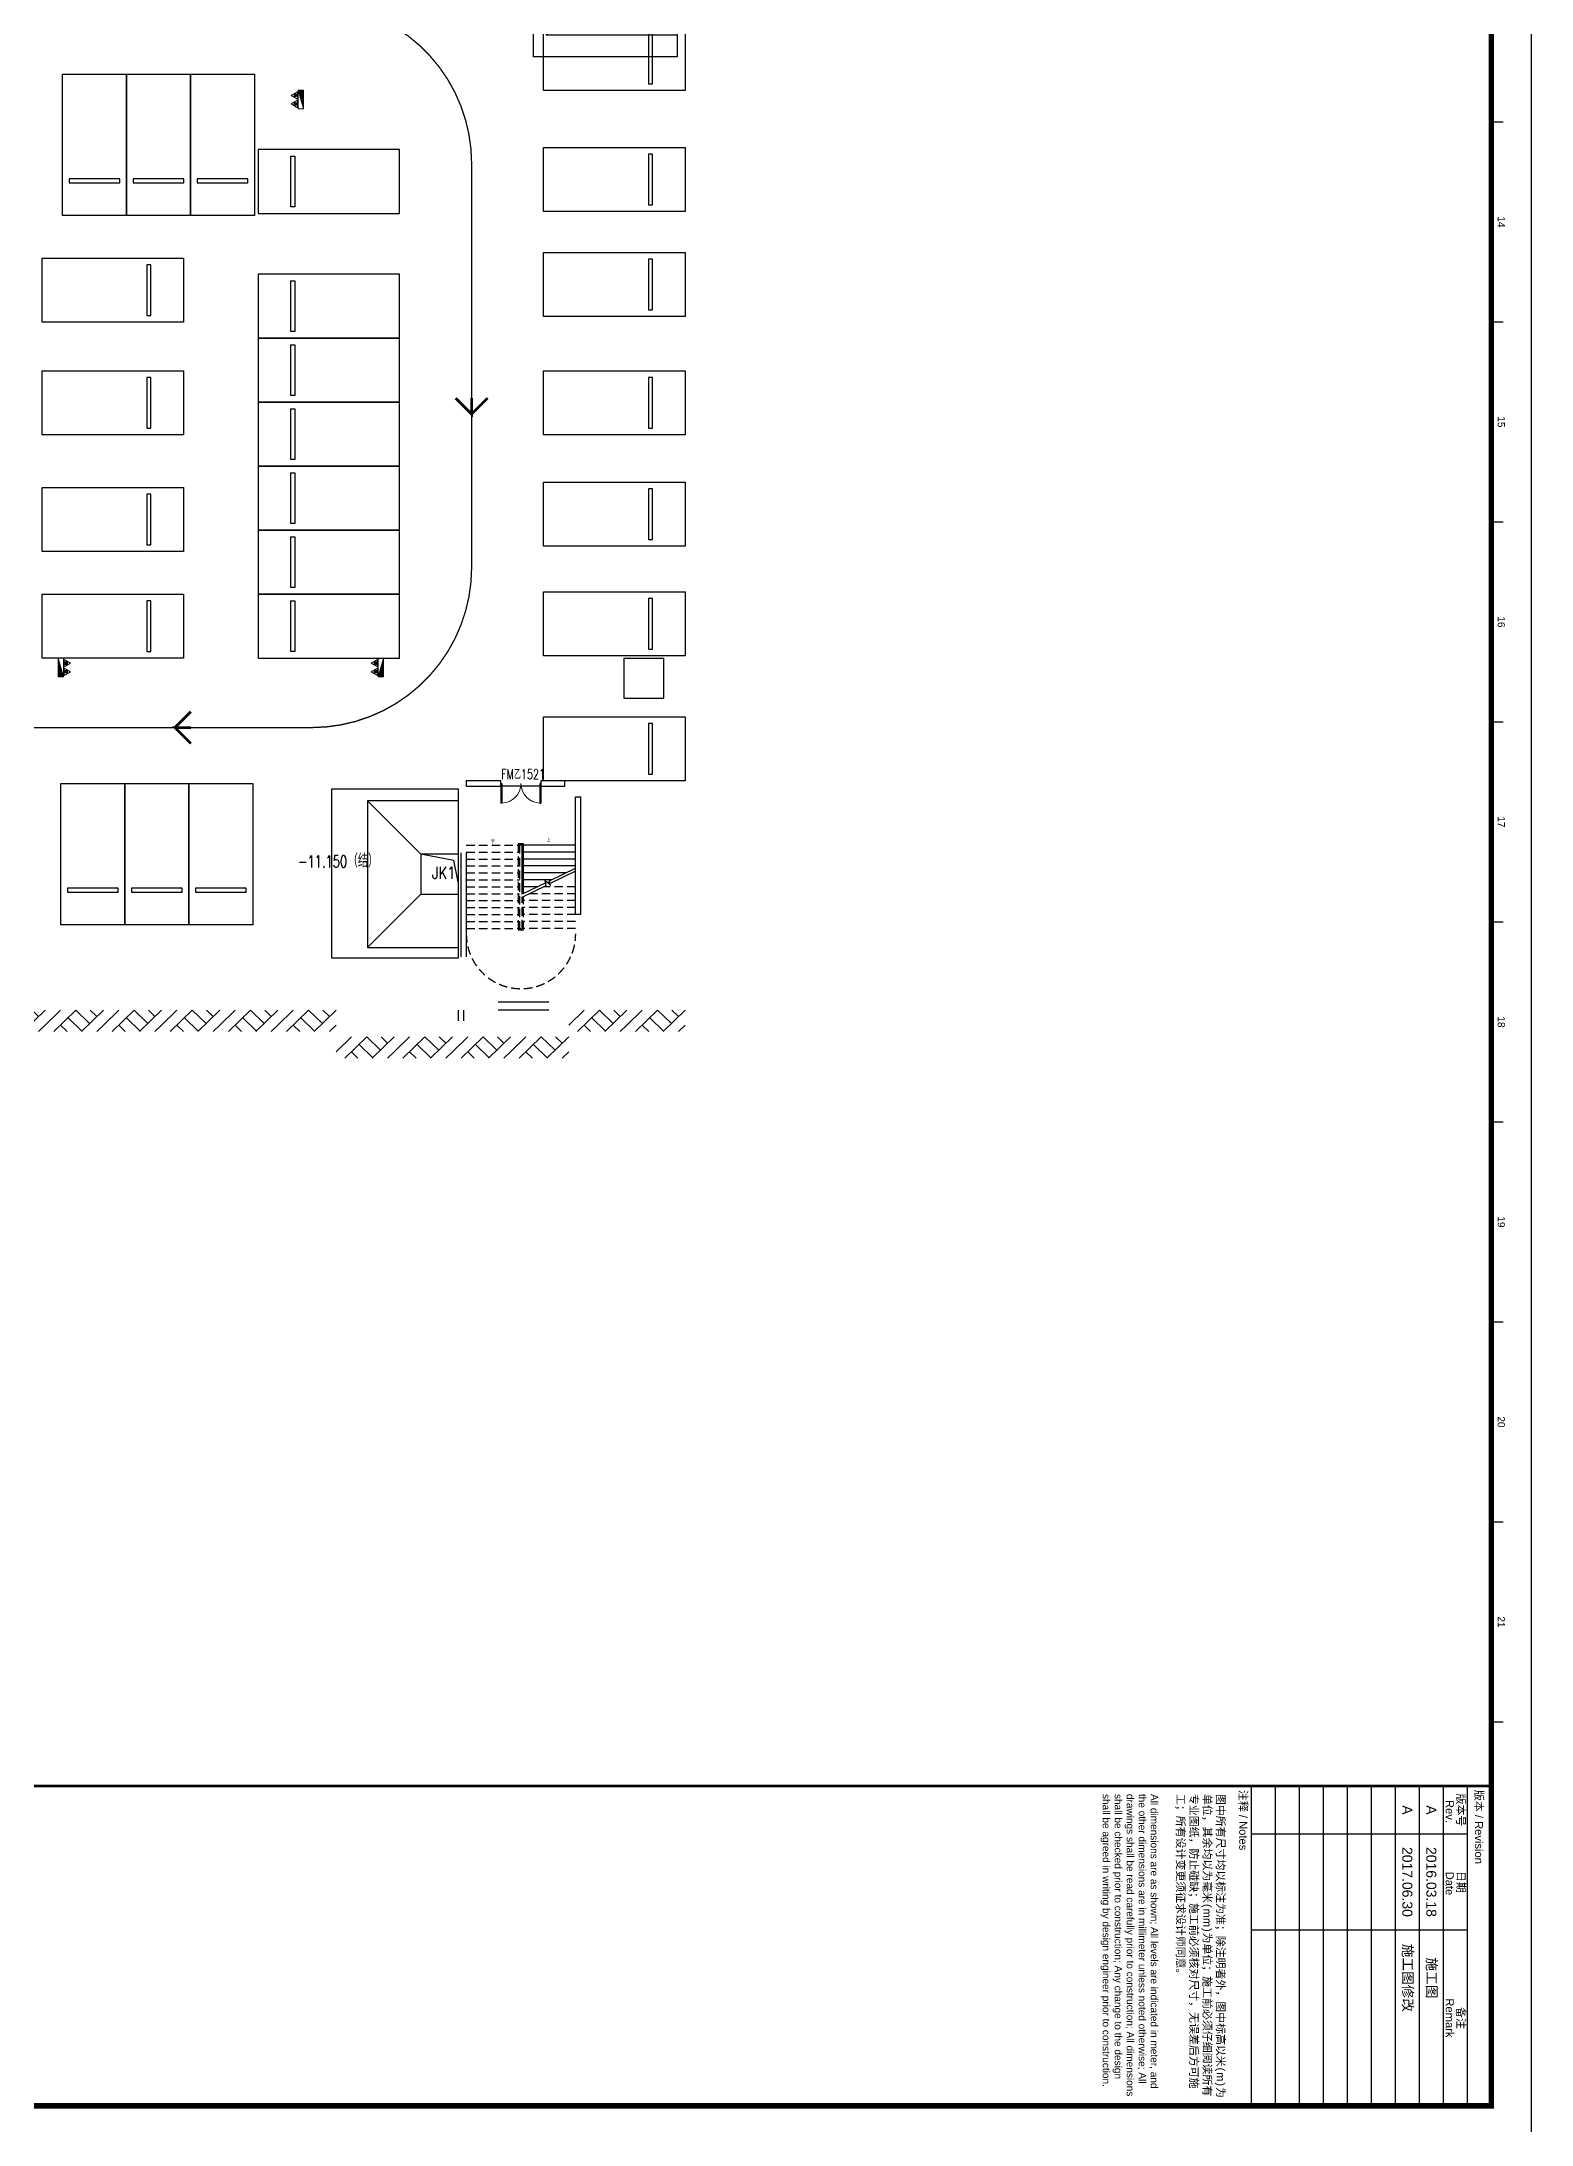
# Model space of a CAD drawing. Extents: x 447078 to 1776277, y 243534 to 519428.
# Drawn here: x 526078 to 581920, y 341663 to 419763 of the extents above; entities that cross this region are included whole.
import ezdxf
from ezdxf.enums import TextEntityAlignment as Align
from ezdxf.xclip import XClip

# ---------------------------------------------------------------- set-up
doc = ezdxf.new("R2010")
doc.units = 0
doc.header["$LTSCALE"] = 1000
doc.header["$MEASUREMENT"] = 0
doc.header["$XCLIPFRAME"] = 2
doc.linetypes.add('HIDDEN', pattern=[9.525, 6.35, -3.175])
doc.linetypes.add('HIDDEN2', pattern=[4.7625, 3.175, -1.5875])
for name, color, linetype in [('2017-5-24根据公务局意见调整', 6, 'Continuous'), ('A-DASH', 151, 'HIDDEN2'), ('A-DOOR', 2, 'Continuous'), ('A-DOOR-FIRE-IDEN', 2, 'Continuous'), ('A-HATH', 8, 'Continuous'), ('A-PARK-CARS', 8, 'HIDDEN'), ('A-PARK-CARS-2', 8, 'HIDDEN'), ('A-STRS', 2, 'Continuous'), ('A-SUMP', 1, 'Continuous'), ('A-WALL', 140, 'Continuous'), ('G-0-XREF', 2, 'Continuous'), ('G-ANNO-NOTE', 80, 'Continuous'), ('图框CCDI_B0GA0+0.00$0$G-ANNO-TEXT', 33, 'Continuous'), ('图框CCDI_B0GA0+0.00$0$G-BORD', 3, 'Continuous')]:
    doc.layers.add(name, color=color, linetype=linetype)
for name, color, linetype, lineweight in [('P-COND', 151, '冷凝水', 50), ('P-HUDR-MISC', 13, 'Continuous', 25), ('体育文娱中心3F消火栓$0$P-HUDR-MISC', 13, 'Continuous', 20)]:
    doc.layers.add(name, color=color, linetype=linetype, lineweight=lineweight)
doc.styles.add('_TCH_DIM', font='SIMPLEX', dxfattribs={"bigfont": 'GBCBIG'})
doc.styles.add('_TCH_WINDOW', font='SIMPLEX', dxfattribs={"height": 3.5, "bigfont": 'GBCBIG'})
doc.styles.add('CCDI_T_G02', font='simplex.shx', dxfattribs={"width": 0.8, "bigfont": 'zjdz.shx'})
doc.styles.get("Standard").update_dxf_attribs({"font": 'simsun.ttc'})
doc.styles.add('图框CCDI_B0GA0+0.00$0$CCDI_T_G01', font='')
doc.styles.add('图框CCDI_B0GA0+0.00$0$STANDARD', font='txt')
doc.styles.get('图框CCDI_B0GA0+0.00$0$CCDI_T_G01').set_extended_font_data('Arial')
doc.linetypes.add('冷凝水', pattern='A,50,["N",Standard,S=2,R=0,X=1,Y=-1],-4', length=54)

# ---------------------------------------------------------------- blocks, each defined once
blk = doc.blocks.new('prkg')
at = {"layer": 'A-PARK-CARS', "linetype": 'ByBlock', "ltscale": 0.1}
blk.add_lwpolyline([(0, 0), (2400, 0), (2400, 5300), (0, 5300)], close=True, dxfattribs=at)
at = {"layer": 'A-PARK-CARS', "linetype": 'ByBlock', "ltscale": 0.1, "elevation": 0}
blk.add_lwpolyline([(250, 4075), (2150, 4075), (2150, 3925), (250, 3925)], close=True, dxfattribs=at)
blk = doc.blocks.new('图框CCDI_B0GA0+0.00')
at = {"layer": '图框CCDI_B0GA0+0.00$0$G-BORD'}
blk.add_lwpolyline([(0, 84100), (118900, 84100), (118900, 0), (0, 0)], close=True, dxfattribs=at)
for points, const_width in [([(68300, 83100), (68300, 83400)], 35), ([(73300, 83100), (73300, 83400)], 35), ([(78300, 83100), (78300, 83400)], 35), ([(83300, 83100), (83300, 83400)], 35), ([(88300, 83100), (88300, 83400)], 35), ([(93300, 83100), (93300, 83400)], 35), ([(98300, 83100), (98300, 83400)], 35), ([(103300, 83100), (103300, 83400)], 35), ([(108300, 83100), (108300, 83400)], 35), ([(109900, 1000), (109900, 83100)], 70), ([(109900, 82500), (117900, 82500)], 35), ([(111100, 77100), (111100, 82500)], 35), ([(113500, 77100), (113500, 82500)], 35), ([(109900, 81900), (117900, 81900)], 35), ([(109900, 81300), (117900, 81300)], 35), ([(109900, 80700), (117900, 80700)], 35), ([(109900, 80100), (117900, 80100)], 35), ([(109900, 79500), (117900, 79500)], 35), ([(109900, 78900), (117900, 78900)], 35), ([(109900, 78300), (117900, 78300)], 35), ([(109900, 77700), (117900, 77700)], 35), ([(109900, 77100), (117900, 77100)], 35)]:
    blk.add_lwpolyline(points, dxfattribs=dict(at, const_width=const_width))
at = {"layer": '图框CCDI_B0GA0+0.00$0$G-BORD', "const_width": 140}
blk.add_lwpolyline([(3300, 83100), (117900, 83100), (117900, 1000), (3300, 1000)], close=True, dxfattribs=at)
at = {"layer": '图框CCDI_B0GA0+0.00$0$G-ANNO-TEXT', "style": '图框CCDI_B0GA0+0.00$0$CCDI_T_G01'}
for s, p in [('14', (70800, 83350)), ('15', (75800, 83350)), ('16', (80800, 83350)), ('17', (85800, 83350)), ('18', (90800, 83350)), ('19', (95800, 83350)), ('20', (100800, 83350)), ('21', (105800, 83350))]:
    blk.add_text(s, height=180, dxfattribs=at).set_placement(p, align=Align.MIDDLE_CENTER)
at = {"layer": '图框CCDI_B0GA0+0.00$0$G-ANNO-TEXT'}
for s, insert, char_height, width, attachment_point, style in [('{\\fSimSun|b0|i0|c134|p54;版本} / Revision', (110000, 82780), 200, 7900, 4, '图框CCDI_B0GA0+0.00$0$CCDI_T_G01'), ('{\\fSimSun|b0|i0|c134|p2;施工图}', (114700, 81600), 250, 2400, 5, '图框CCDI_B0GA0+0.00$0$STANDARD'), ('A', (110500, 81600), 250, 1200, 5, '图框CCDI_B0GA0+0.00$0$CCDI_T_G01'), ('{\\fArial|b0|i0|c0|p34;2016.03.18}', (112300, 81600), 250, 2400, 5, '图框CCDI_B0GA0+0.00$0$STANDARD'), ('A', (110500, 81000), 250, 1200, 5, '图框CCDI_B0GA0+0.00$0$CCDI_T_G01'), ('{\\fArial|b0|i0|c0|p34;2017.06.30}', (112300, 81000), 250, 2400, 5, '图框CCDI_B0GA0+0.00$0$STANDARD'), ('{\\fSimSun|b0|i0|c134|p2;施工图修改}', (114700, 81000), 250, 2400, 5, '图框CCDI_B0GA0+0.00$0$STANDARD'), ('{\\fSimSun|b0|i0|c134|p54;注释} / {\\fArial|b0|i0|c238|p34;Notes}', (110000, 77000), 200, 7900, 1, '图框CCDI_B0GA0+0.00$0$CCDI_T_G01'), ('{\\fSimSun|b0|i0|c134|p54;图中所有尺寸均以标注为准；除注明者外，图中标高以米(\\fArial|b0|i0|c238|p34;m\\fSimSun|b0|i0|c134|p54;)为单位，其余均以为毫米(\\fArial|b0|i0|c238|p34;mm\\fSimSun|b0|i0|c134|p54;)为单位；施工前必须仔细阅读所有专业图纸，防止碰缺；施工前必须核对尺寸，无误差后方可施工；所有设计变更须征求设计师同意。\\P\\fSimSun|b1|i0|c134|p54;\\P\\fArial|b0|i0|c0|p34;\\H0.9x;All dimensions are as shown; All levels are indicated in meter, and the other dimensions are in millimeter unless noted otherwise; All drawings shall be read carefully prior to construction; All dimensions shall be checked prior to construction; Any change to the design shall be agreed in writing by design engineer prior to construction.}', (110100, 76436), 200, 7600, 1, '图框CCDI_B0GA0+0.00$0$CCDI_T_G01')]:
    blk.add_mtext(s, dxfattribs=dict(at, insert=insert, char_height=char_height, width=width, attachment_point=attachment_point, style=style))
at = {"layer": '图框CCDI_B0GA0+0.00$0$G-ANNO-TEXT', "char_height": 200, "attachment_point": 5, "line_spacing_factor": 0.84, "style": '图框CCDI_B0GA0+0.00$0$CCDI_T_G01'}
for s, insert, width in [('{\\fSimSun|b0|i0|c134|p54;版本号\\P} Rev.', (110500, 82200), 1200), ('{\\fSimSun|b0|i0|c134|p54;日期\\P} Date', (112300, 82200), 2400), ('{\\fSimSun|b0|i0|c134|p54;备注\\P}Remark', (115700, 82200), 4400)]:
    blk.add_mtext(s, dxfattribs=dict(at, insert=insert, width=width))
blk = doc.blocks.new('$LinePat$素土夯实')
at = {"color": 0}
for p, q in [((0, -210), (210, 0)), ((120, -300), (420, 0)), ((420, 0), (608, -188)), ((495, -300), (795, 0)), ((615, 0), (705, -90)), ((210, -210), (300, -300)), ((315, -105), (502, -293)), ((705, -300), (795, -210))]:
    blk.add_line(p, q, dxfattribs=at)
blk = doc.blocks.new('JSK-1')
at = {"layer": 'A-SUMP'}
for points in [[(2750, -2000), (-2750, -2000), (-2750, 3500), (2750, 3500)], [(750, 0), (-750, 0), (-750, 1500), (750, 1500)]]:
    blk.add_lwpolyline(points, close=True, dxfattribs=at)
for points in [[(-750, 1500), (-2750, 3500)], [(750, 1500), (2750, 3500)], [(-750, 0), (-479, 1269), (750, 1500)], [(-750, 0), (-2750, -2000)], [(750, 0), (2750, -2000)]]:
    blk.add_lwpolyline(points, dxfattribs=at)
for points in [[(19, 3160, 0, 0, 0), (19, 2143, 60, 0, 0), (19, 1963, 0, 0, 0)], [(-2410, 750, 0, 0, 0), (-1393, 750, 60, 0, 0), (-1213, 750, 0, 0, 0)], [(2410, 750, 0, 0, 0), (1393, 750, 60, 0, 0), (1213, 750, 0, 0, 0)], [(19, -1660, 0, 0, 0), (19, -643, 60, 0, 0), (19, -463, 0, 0, 0)]]:
    blk.add_lwpolyline(points, format="xyseb", dxfattribs=at)
blk = doc.blocks.new('体育文娱中心3F消火栓$0$A$C59133534')
at = {"layer": '体育文娱中心3F消火栓$0$P-HUDR-MISC', "ltscale": 5}
blk.add_hatch(color=256, dxfattribs=at).paths.add_polyline_path([(50, 0), (-650, 200), (-650, 0)])
at = {"layer": '体育文娱中心3F消火栓$0$P-HUDR-MISC'}
h = blk.add_hatch(dxfattribs=at)
h.set_pattern_fill('JIS_WOOD', color=256, scale=20, style=0)
h.set_pattern_definition([(45, (39.371, -152.983), (-10, 10), [])])
h.paths.add_polyline_path([(-410.5, 259), (-410.5, 350), (-501.5, 350), (-501.5, 259)])
h = blk.add_hatch(dxfattribs=at)
h.set_pattern_fill('JIS_WOOD', color=256, scale=20, style=0)
h.set_pattern_definition([(45, (360.371, -152.983), (-10, 10), [])])
h.paths.add_polyline_path([(-89.5, 259), (-89.5, 350), (-180.5, 350), (-180.5, 259)])
for p, q in [((-650, 200), (50, 0)), ((-456, 469), (-595, 228)), ((-595, 228), (-317, 228)), ((-501.5, 259), (-501.5, 350)), ((-501.5, 350), (-410.5, 350)), ((-501.5, 259), (-410.5, 259)), ((-456, 469), (-317, 228)), ((-410.5, 259), (-410.5, 350)), ((-135, 469), (-274, 228)), ((-274, 228), (4, 228)), ((-180.5, 259), (-180.5, 350)), ((-180.5, 350), (-89.5, 350)), ((-180.5, 259), (-89.5, 259)), ((-135, 469), (4, 228)), ((-89.5, 259), (-89.5, 350))]:
    blk.add_line(p, q, dxfattribs=at)
at = {"layer": '体育文娱中心3F消火栓$0$P-HUDR-MISC', "ltscale": 5}
blk.add_lwpolyline([(-650, 200), (50, 200), (50, 0), (-650, 0)], close=True, dxfattribs=at)
blk = doc.blocks.new('地下二层消火栓')
at = {"layer": 'P-HUDR-MISC', "ltscale": 0.1, "xscale": -1}
for p, rotation in [((53500, 33750), 90), ((44300, 13050), 270)]:
    blk.add_blockref('体育文娱中心3F消火栓$0$A$C59133534', p, dxfattribs=dict(at, rotation=rotation))
at = {"layer": 'P-HUDR-MISC', "ltscale": 0.1, "rotation": 90}
blk.add_blockref('体育文娱中心3F消火栓$0$A$C59133534', (56500, 13050), dxfattribs=at)
blk = doc.blocks.new('$DorLib2D$00000002')
for p, q in [((-0.5, 0), (-0.5, 0.4875)), ((-0.475, 0.4875), (-0.5, 0.4875)), ((-0.475, 0), (-0.475, 0.4875)), ((0.475, 0), (0.475, 0.4875)), ((0.475, 0.4875), (0.5, 0.4875)), ((0.5, 0), (0.5, 0.4875)), ((-0.5, 0), (-0.475, 0)), ((0.5, 0), (0.475, 0))]:
    blk.add_line(p, q)
at = {"lineweight": 13}
for centre, start, end in [((-0.4875, 0), 0, 88.53072), ((0.4875, 0), 91.46928, 180)]:
    blk.add_arc(centre, 0.4875, start, end, dxfattribs=at)

msp = doc.modelspace()

# ---------------------------------------------------------------- linework, layer by layer
at = {"layer": '2017-5-24根据公务局意见调整'}
for p, q in [((547895.6, 396641.4), (547895.6, 395141.4)), ((549395.6, 395141.4), (549395.6, 396641.4))]:
    msp.add_line(p, q, dxfattribs=at)
for points in [[(547895.6, 396641.4), (549395.6, 396641.4)], [(547895.6, 395141.4), (549395.6, 395141.4)]]:
    msp.add_lwpolyline(points, dxfattribs=at)
at = {"layer": 'A-DASH', "ltscale": 0.1}
for p, q in [((541995.6, 389631.4), (543995.6, 389631.4)), ((541995.6, 389371.4), (543995.6, 389371.4)), ((541995.6, 389111.4), (543995.6, 389111.4)), ((543945.6, 389681.4), (543945.6, 386461.4)), ((544095.6, 389681.4), (543945.6, 389681.4)), ((544095.6, 389631.4), (543995.6, 389631.4)), ((543995.6, 389631.4), (543995.6, 386511.4)), ((541995.6, 388851.4), (543995.6, 388851.4)), ((541995.6, 388591.4), (543995.6, 388591.4)), ((541995.6, 388331.4), (543995.6, 388331.4)), ((541995.6, 388071.4), (543995.6, 388071.4)), ((541995.6, 387811.4), (543995.6, 387811.4)), ((541995.6, 387551.4), (543995.6, 387551.4)), ((544095.6, 386511.4), (544095.6, 387687.6)), ((546095.6, 387551.4), (544095.6, 387551.4)), ((544145.6, 386461.4), (544145.6, 387711.8)), ((546095.6, 387811.4), (544350.9, 387811.4)), ((546095.6, 388071.4), (544886.8, 388071.4)), ((541995.6, 387291.4), (543995.6, 387291.4)), ((541995.6, 387031.4), (543995.6, 387031.4)), ((541995.6, 386771.4), (543995.6, 386771.4)), ((546095.6, 387291.4), (544095.6, 387291.4)), ((546095.6, 387031.4), (544095.6, 387031.4)), ((546095.6, 386771.4), (544095.6, 386771.4)), ((541995.6, 386511.4), (543995.6, 386511.4)), ((543945.6, 386461.4), (544145.6, 386461.4)), ((543995.6, 386511.4), (544095.6, 386511.4)), ((546095.6, 386511.4), (544095.6, 386511.4))]:
    msp.add_line(p, q, dxfattribs=at)
msp.add_lwpolyline([(542995.6, 389631.4, 0, 0, 0), (542995.6, 385326.4, 0, 0, 0), (545095.6, 385326.4, 0, 0, 0), (545095.6, 387314.4, 120, 0, 0), (545095.6, 387764.4, 0, 0, 0)], format="xyseb", dxfattribs=at)
msp.add_arc((544045.9, 386299.9), 2050.3, 179.958203, 0.041797, dxfattribs=at)
at = {"layer": 'A-DOOR'}
msp.add_line((544795.6, 391841.4), (543295.6, 391841.4), dxfattribs=at)
at = {"layer": 'A-PARK-CARS', "const_width": 100}
for points in [[(542195.6, 406396.9), (542195.6, 405796.9), (541595.6, 406396.9), (542195.6, 405796.9), (542795.6, 406396.9)], [(531672.8, 394041.4), (531072.8, 394041.4), (531672.8, 393441.4), (531072.8, 394041.4), (531672.8, 394641.4)]]:
    msp.add_lwpolyline(points, dxfattribs=at)
at = {"layer": 'A-PARK-CARS-2', "ltscale": 0.1, "const_width": 50}
msp.add_lwpolyline([(519795.6, 405738.4), (519795.6, 400041.4, 0.4142136), (525795.6, 394041.4), (536195.6, 394041.4, 0.4142136), (542195.6, 400041.4), (542195.6, 415191.4, 0.4142136), (536195.6, 421191.4), (525795.6, 421191.4)], format="xyb", dxfattribs=at)
at = {"layer": 'A-STRS'}
for p, q in [((544095.6, 387798.7), (544095.6, 389681.4)), ((544145.6, 389681.4), (544095.6, 389681.4)), ((546095.6, 389631.4), (544095.6, 389631.4)), ((546095.6, 389371.4), (544095.6, 389371.4)), ((546095.6, 389111.4), (544095.6, 389111.4)), ((544145.6, 387823), (544145.6, 389681.4)), ((546095.6, 388851.4), (544095.6, 388851.4)), ((545729.6, 388591.4), (544095.6, 388591.4)), ((545193.7, 388331.4), (544095.6, 388331.4)), ((545128.7, 388231.4), (545034.2, 388231.4)), ((544657.7, 388071.4), (544095.6, 388071.4))]:
    msp.add_line(p, q, dxfattribs=at)
for points in [[(544095.6, 387687.6), (544992.5, 388122.7), (544957.2, 388306.1), (545150.3, 388118.8), (545116.6, 388294), (546095.6, 388769)], [(544972.9, 388224.3), (544095.6, 387798.7)], [(546095.6, 388657.8), (545136.2, 388192.4)]]:
    msp.add_lwpolyline(points, dxfattribs=at)
at = {"layer": 'A-WALL'}
for p, q in [((543295.6, 392041.4), (541995.6, 392041.4)), ((541995.6, 392041.4), (541995.6, 391841.4)), ((541995.6, 391841.4), (543295.6, 391841.4)), ((543295.6, 391841.4), (543295.6, 392041.4)), ((545695.6, 392041.4), (544795.6, 392041.4)), ((544795.6, 392041.4), (544795.6, 391841.4)), ((544795.6, 391841.4), (545695.6, 391841.4)), ((545695.6, 391841.4), (545695.6, 392041.4)), ((546095.6, 387041.4), (546095.6, 391441.4)), ((546095.6, 391441.4), (546295.6, 391441.4)), ((546295.6, 387041.4), (546295.6, 391441.4)), ((546095.6, 387041.4), (546295.6, 387041.4)), ((545095.6, 383741.4), (543195.6, 383741.4)), ((541695.6, 383441.4), (541695.6, 383041.4)), ((541895.6, 383441.4), (541895.6, 383041.4)), ((545095.6, 383441.4), (543195.6, 383441.4))]:
    msp.add_line(p, q, dxfattribs=at)
for points in [[(541795.5, 389341.4), (541795.6, 385441.4)], [(541995.5, 389341.4), (541995.6, 385441.4)]]:
    msp.add_lwpolyline(points, dxfattribs=at)

# ---------------------------------------------------------------- block references
at = {"layer": 'A-DOOR', "xscale": 1500, "yscale": -1500, "zscale": 1500}
msp.add_blockref('$DorLib2D$00000002', (544045.6, 391941.4), dxfattribs=at)
at = {"layer": 'A-HATH', "xscale": 2.742799140728364, "yscale": 2.666666666666667, "zscale": 2.666666666666667, "rotation": 2.392597659129375e-07}
for p in [(524029.3, 383441.4), (526209.8, 383441.4), (528390.3, 383441.4), (530570.9, 383441.4), (532751.4, 383441.4), (534931.9, 383441.4), (545834.5, 383441.4), (548015.1, 383441.4), (537112.4, 382441.4), (539293, 382441.4), (541473.5, 382441.4), (543654, 382441.4)]:
    msp.add_blockref('$LinePat$素土夯实', p, dxfattribs=at)
at = {"layer": 'A-PARK-CARS', "linetype": 'ByBlock', "xscale": -1}
for p, rotation in [((544895.6, 417933.9, 0), 270), ((526853.1, 418541.4, 0), 180), ((529253.1, 418541.4, 0), 180), ((531653.1, 418541.4, 0), 180), ((544895.6, 413388.4, 0), 270), ((526095.6, 409241.4, 0), 270), ((544895.6, 409456.4, 0), 270), ((526095.6, 405018.4, 0), 270), ((544895.6, 405018.4, 0), 270), ((526095.6, 400641.4, 0), 270), ((544895.6, 400842.4, 0), 270), ((544895.6, 396732.9, 0), 270), ((526095.6, 396641.4, 0), 270), ((544895.6, 392041.4, 0), 270), ((526795.6, 391941.4, 0), 180), ((529195.6, 391941.4, 0), 180), ((531595.6, 391941.4, 0), 180)]:
    msp.add_blockref('prkg', p, dxfattribs=dict(at, rotation=rotation))
at = {"layer": 'A-PARK-CARS', "linetype": 'ByBlock', "rotation": 90.00000000000001}
for p in [(539495.6, 413322.4, 0), (539495.6, 408641.4, 0), (539495.6, 406241.4, 0), (539495.6, 403841.4, 0), (539495.6, 401441.4, 0), (539495.6, 399041.4, 0), (539495.6, 396641.4, 0)]:
    msp.add_blockref('prkg', p, dxfattribs=at)
at = {"layer": 'A-SUMP'}
ref = msp.add_blockref('JSK-1', (547745.6, 422016.4), dxfattribs=dict(at, xscale=-1))
XClip(ref).set_block_clipping_path([(-2149.9986222421, -2822.4782628091), (3226.2439426314, 3725.0336797894)])
ref = msp.add_blockref('JSK-1', (541045.5, 387791.4), dxfattribs=dict(at, xscale=-1))
XClip(ref).set_block_clipping_path([(-650.19586006, -2391.512061807), (4094.1456485848, 3950.0000308117)])
at = {"layer": 'G-0-XREF', "xscale": 1.5, "yscale": 1.5, "zscale": 1.5, "rotation": 270}
msp.add_blockref('图框CCDI_B0GA0+0.00', (455770.2, 519203.4), dxfattribs=at)
at = {"layer": 'P-COND', "ltscale": 0.15}
msp.add_blockref('地下二层消火栓', (482395.6, 383541.4), dxfattribs=at)

# ---------------------------------------------------------------- texts
at = {"layer": 'A-DOOR-FIRE-IDEN', "style": '_TCH_WINDOW', "width": 0.705882}
msp.add_text('FM乙1521', height=375, rotation=360, dxfattribs=at).set_placement((543302.3, 392108.7))
at = {"layer": 'G-ANNO-NOTE'}
for s, height, style, width, p in [('下', 150, 'CCDI_T_G02', 0.8, (542915.7, 389659.8)), ('上', 150, 'CCDI_T_G02', 0.8, (545014.9, 389737.8)), ('-11.150', 446.25, '_TCH_DIM', 0.705882, (535692.1, 388800.4)), ('JK1', 450, 'CCDI_T_G02', 0.8, (540707.8, 388372.9))]:
    msp.add_text(s, height=height, dxfattribs=dict(at, style=style, width=width)).set_placement(p)
at = {"layer": 'G-ANNO-NOTE', "style": '_TCH_DIM'}
msp.add_text('（结）', height=506.38, dxfattribs=at).set_placement((537552.1, 388800.4))

doc.saveas('drawing.dxf')
